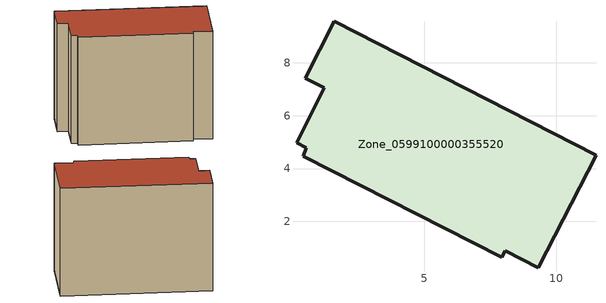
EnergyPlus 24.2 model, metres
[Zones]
Zone_0599100000355520
 floor ground (C_G): 0.41,4.47 0.53,4.79 0.15,4.98 1.2,7.06 0.48,7.43 1.59,9.59 11.5,4.5 9.32,0.23 8.06,0.88 7.94,0.64 z3.91
 wall outside (C_F): 11.5,4.5 1.59,9.59 0.48,7.43 1.2,7.06 0.15,4.98 0.53,4.79 0.41,4.47 7.94,0.64 8.06,0.88 9.32,0.23 11.5,4.5 z3.91:12.42
 roof outside (C_R): 0.15,4.98 0.53,4.79 0.41,4.47 7.94,0.64 8.06,0.88 9.32,0.23 11.5,4.5 1.59,9.59 0.48,7.43 1.2,7.06 z12.42
[BUILDING]
Pand.0599100000355520: North Axis=0; Terrain=City; Loads Convergence Tolerance Value=0.04; Temperature Convergence Tolerance Value=0.4; Solar Distribution=FullExterior; Maximum Number of Warmup Days=25; Minimum Number of Warmup Days=1
[Site:Location]
Rotterdam.The.Hague.AP_ZH_NLD Design_Conditions: Latitude=51.96; Longitude=4.45; Time Zone=1; Elevation=-4.5
[SITE:GROUNDTEMPERATURE:BUILDINGSURFACE]
18, 18, 18, 18, 18, 18, 18, 18, 18, 18, 18, 18
[MATERIAL] Thermal Absorptance=0.9; Solar Absorptance=0.7; Visible Absorptance=0.7
Name | Roughness | Thickness | Conductivity | Density | Specific Heat
G.TC.1992-2005 | MediumSmooth | 0.15 | 0.06 | 540 | 1210
F.TC.1992-2005 | Rough | 0.3 | 0.12 | 1920 | 840
R.TC.1992-2005 | MediumRough | 0.2 | 0.08 | 1500 | 1000
[CONSTRUCTION]
C_G: G.TC.1992-2005
C_F: F.TC.1992-2005
C_R: R.TC.1992-2005
[ZONE]
Zone_0599100000355520: Type=1; Multiplier=1; Ceiling Height=Autocalculate; Volume=Autocalculate; Floor Area=autocalculate; Part of Total Floor Area=Yes
[ZONEINFILTRATION:DESIGNFLOWRATE]
Infil_Zone_0599100000355520: Zone or ZoneList or Space or SpaceList=Zone_0599100000355520; Schedule=AlwaysOn; Design Flow Rate Calculation Method=Flow/Area; Flow Rate per Floor Area=0.0015; Constant Term Coefficient=1; Temperature Term Coefficient=0; Velocity Term Coefficient=0; Velocity Squared Term Coefficient=0
[HVACTEMPLATE:ZONE:IDEALLOADSAIRSYSTEM]
Zone_0599100000355520: Maximum Heating Supply Air Temperature=50; Minimum Cooling Supply Air Temperature=13; Maximum Heating Supply Air Humidity Ratio=0.0156; Minimum Cooling Supply Air Humidity Ratio=0.0077; Heating Limit=NoLimit; Cooling Limit=NoLimit; Dehumidification Control Type=ConstantSensibleHeatRatio; Cooling Sensible Heat Ratio=0.7; Dehumidification Setpoint=60; Humidification Control Type=None; Humidification Setpoint=30; Outdoor Air Method=None; Outdoor Air Flow Rate per Person=0.00944; Outdoor Air Flow Rate per Zone Floor Area=0; Outdoor Air Flow Rate per Zone=0; Demand Controlled Ventilation Type=None; Outdoor Air Economizer Type=NoEconomizer; Heat Recovery Type=None; Sensible Heat Recovery Effectiveness=0.7; Latent Heat Recovery Effectiveness=0.65
[ZONECONTROL:THERMOSTAT]
ThermostatControl_Zone_0599100000355520: Zone or ZoneList=Zone_0599100000355520; Control Type Schedule=DualSetpointControlType; Control 1=Thermostat_Zone_0599100000355520; Temperature Difference Between Cutout And Setpoint=0
[THERMOSTATSETPOINT:DUALSETPOINT]
Thermostat_Zone_0599100000355520: Heating Setpoint Temperature Schedule=HeatingSetpoint_Zone_0599100000355520; Cooling Setpoint Temperature Schedule=CoolingSetpoint_Zone_0599100000355520
[SCHEDULE:COMPACT]
HeatingSetpoint_Zone_0599100000355520: Through: 12/31, For: AllDays, Until: 24:00, 21
CoolingSetpoint_Zone_0599100000355520: Through: 12/31, For: AllDays, Until: 24:00, 24
DualSetpointControlType: Through: 12/31, For: AllDays, Until: 24:00, 4
AlwaysOn: Through: 12/31, For: AllDays, Until: 24:00, 1
